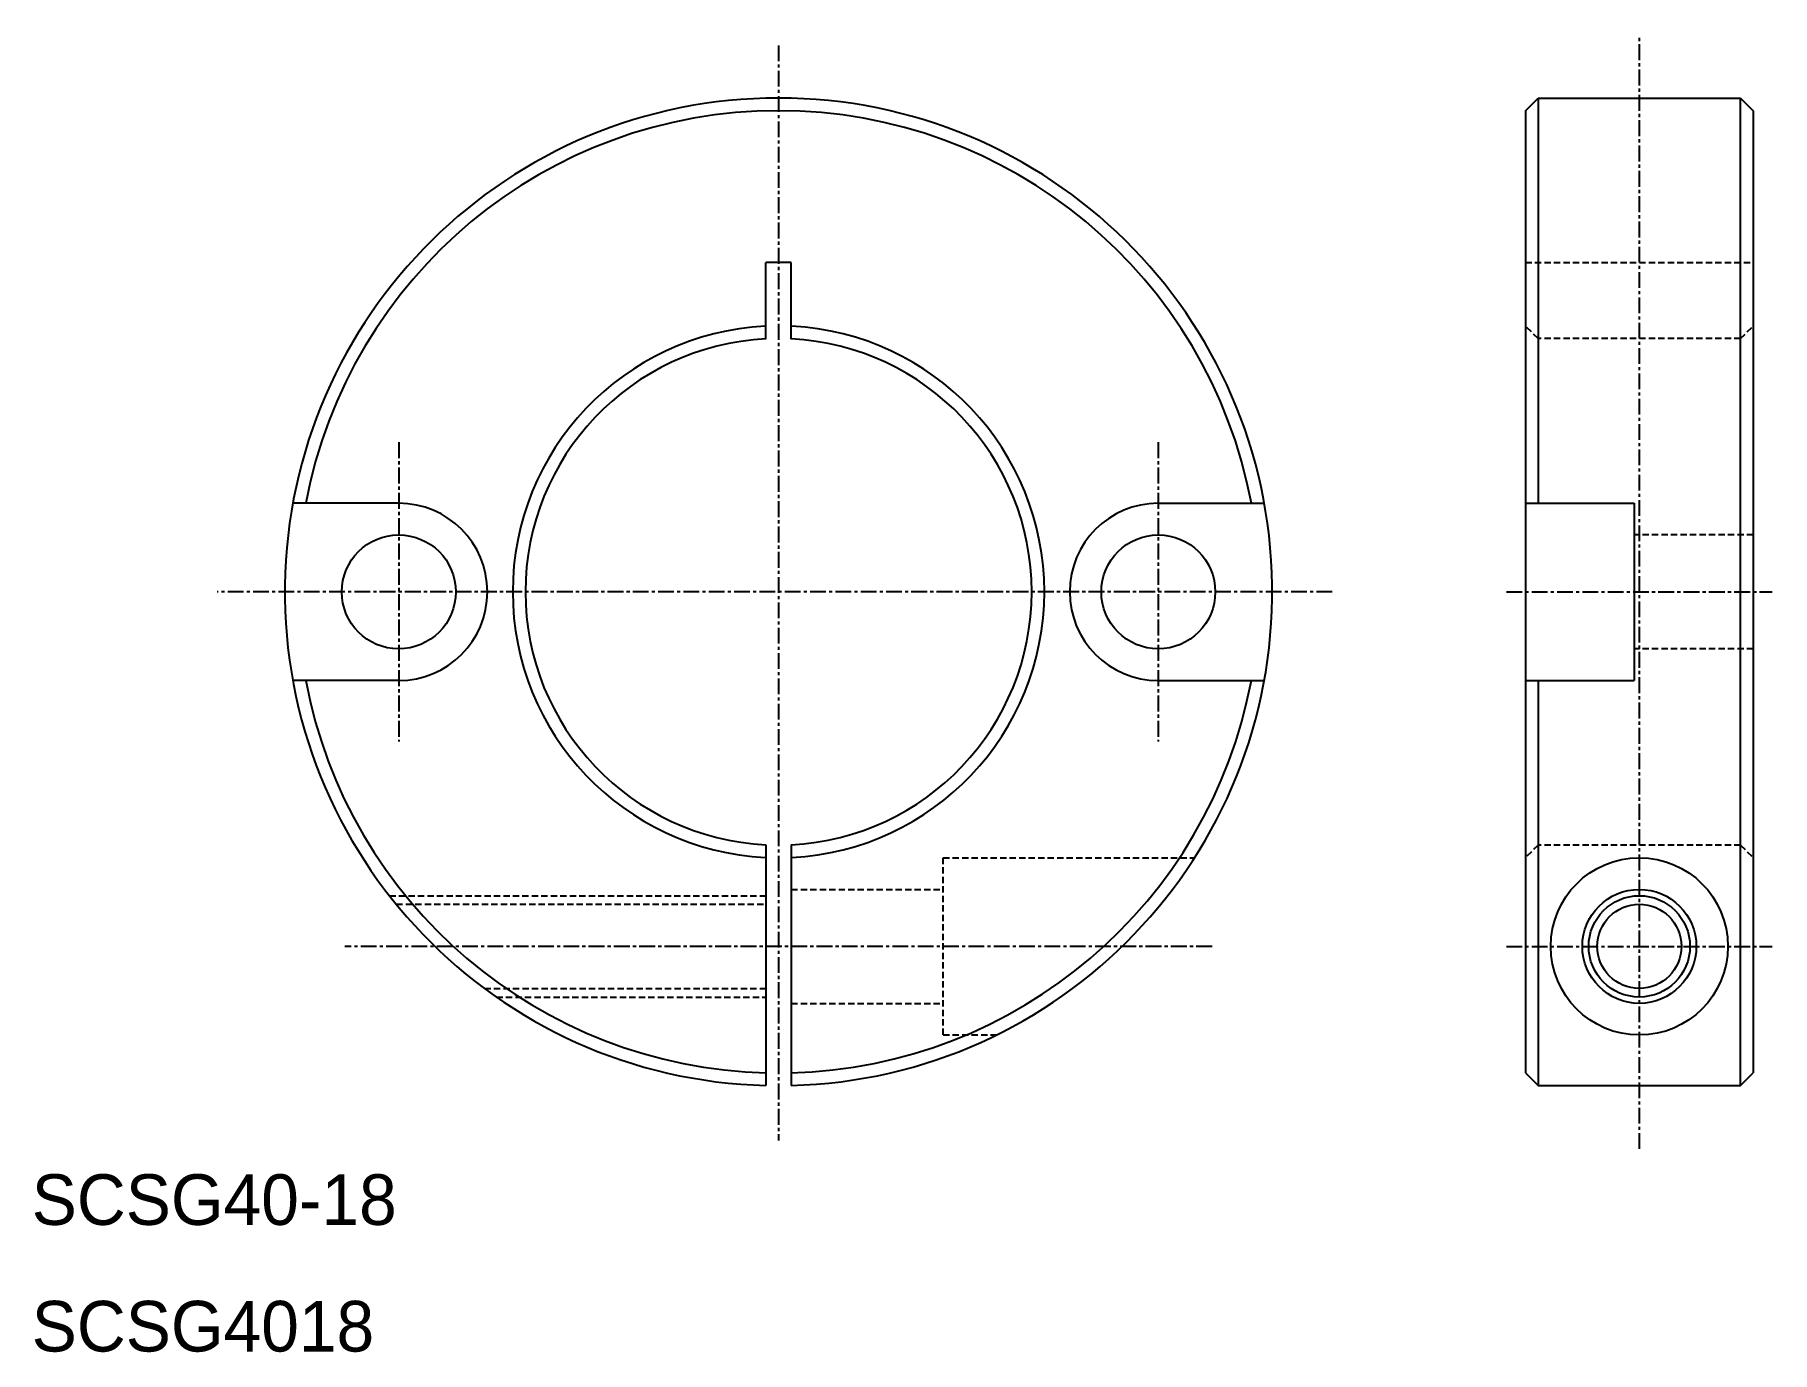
# Model space of a CAD drawing. Extents: x 10 to 148, y 10 to 114.
import ezdxf

# ---------------------------------------------------------------- set-up
doc = ezdxf.new("R2010")
doc.units = 0
doc.linetypes.add('CENTER', pattern=[2, 1.25, -0.25, 0.25, -0.25])
doc.linetypes.add('DASHED', pattern=[0.75, 0.5, -0.25])
doc.layers.get('0').update_dxf_attribs({"linetype": 'CONTINUOUS'})
doc.layers.add('CENTER', color=1, linetype='CENTER')

msp = doc.modelspace()

# ---------------------------------------------------------------- linework, layer by layer
at = {"color": 7, "linetype": 'CONTINUOUS'}
for p, q in [((128, 108), (129, 109)), ((129, 109), (129, 77)), ((129, 109), (145, 109)), ((145, 31), (145, 109)), ((145, 109), (146, 108)), ((128, 108), (128, 32)), ((146, 108), (146, 32)), ((68, 89.97), (68, 96)), ((70, 96), (68, 96)), ((70, 89.97), (70, 96)), ((39, 77), (30.63, 77)), ((99, 77), (107.37, 77)), ((128, 77), (136.6, 77)), ((136.6, 77), (136.6, 63)), ((39, 63), (30.63, 63)), ((99, 63), (107.37, 63)), ((128, 63), (136.6, 63)), ((129, 63), (129, 31)), ((68, 50.03), (68, 31.01)), ((70, 50.03), (70, 31.01)), ((128, 32), (129, 31)), ((145, 31), (146, 32)), ((129, 31), (145, 31))]:
    msp.add_line(p, q, dxfattribs=at)
at = {"color": 3, "linetype": 'DASHED'}
for p, q in [((128, 96), (146, 96)), ((129, 90), (128, 91)), ((145, 90), (146, 91)), ((145, 90), (129, 90)), ((146, 74.5), (136.6, 74.5)), ((146, 65.5), (136.6, 65.5)), ((129, 50), (128, 49)), ((145, 50), (129, 50)), ((145, 50), (146, 49)), ((82, 49), (101.86, 49)), ((82, 35), (82, 49)), ((38.26, 46), (68, 46)), ((38.8, 45.32), (68, 45.32)), ((70, 46.5), (82, 46.5)), ((45.77, 38.68), (68, 38.68)), ((46.71, 38), (68, 38)), ((70, 37.5), (82, 37.5)), ((82, 35), (86.2, 35))]:
    msp.add_line(p, q, dxfattribs=at)
at = {"color": 7, "linetype": 'CONTINUOUS'}
for centre, radius in [((39, 70), 4.5), ((99, 70), 4.5), ((137, 42), 7), ((137, 42), 4.5), ((137, 42), 3.32)]:
    msp.add_circle(centre, radius, dxfattribs=at)
at = {"color": 3}
msp.add_circle((137, 42), 4, dxfattribs=at)
at = {"color": 7, "linetype": 'CONTINUOUS'}
for centre, radius, start, end in [((69, 70), 39, 271.4693, 268.5307), ((69, 70), 38, 10.6151, 169.3849), ((69, 70), 21, 92.866, 267.134), ((69, 70), 21, 272.866, 87.134), ((69, 70), 20, 92.866, 267.134), ((69, 70), 20, 272.866, 87.134), ((39, 70), 7, 270, 90), ((99, 70), 7, 90, 270), ((69, 70), 38, 190.6151, 268.5307), ((69, 70), 38, 271.4693, 349.3849)]:
    msp.add_arc(centre, radius, start, end, dxfattribs=at)
at = {"layer": 'CENTER', "color": 1, "linetype": 'CENTER'}
for p, q in [((137, 26), (137, 114)), ((69, 113.16), (69, 26.68)), ((39, 81.81), (39, 58.19)), ((99, 81.81), (99, 58.19)), ((112.74, 70), (24.65, 70)), ((126.5, 70), (147.5, 70)), ((103.25, 42), (34.75, 42)), ((126.5, 42), (147.5, 42))]:
    msp.add_line(p, q, dxfattribs=at)

# ---------------------------------------------------------------- texts
at = {"color": 7, "linetype": 'CONTINUOUS'}
for s, p in [('SCSG40-18', (10, 20)), ('SCSG4018', (10, 10))]:
    msp.add_text(s, height=4, dxfattribs=at).set_placement(p)

doc.saveas('drawing.dxf')
